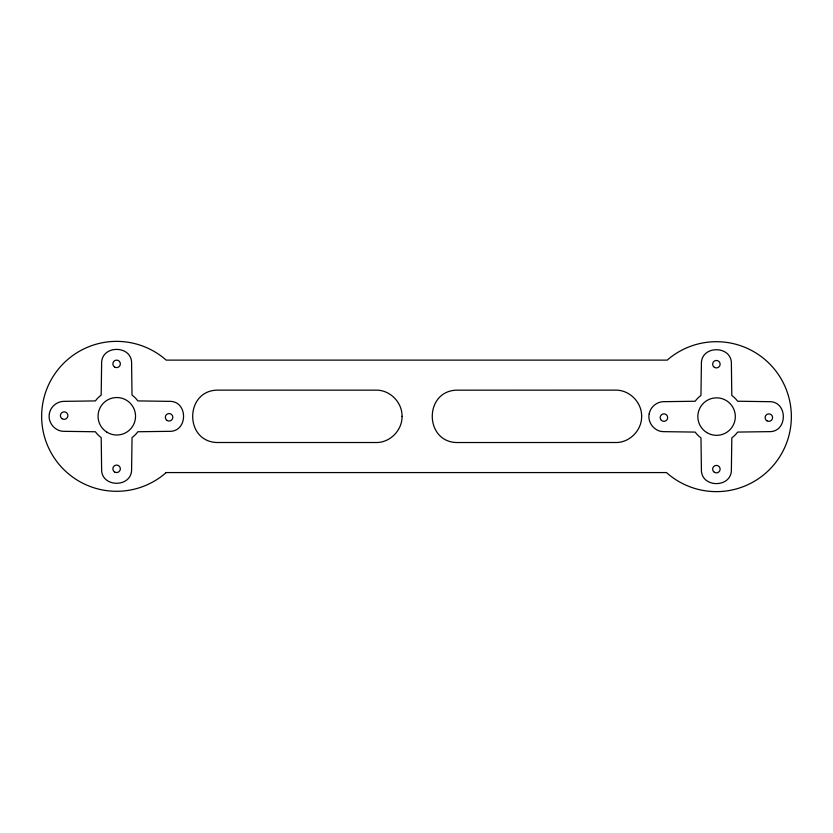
<?xml version="1.0" encoding="UTF-8"?>
<svg xmlns="http://www.w3.org/2000/svg" width="833" height="833" viewBox="0 0 833 833"><rect width="100%" height="100%" fill="white"/><g stroke="black" fill="none" stroke-linecap="round" stroke-linejoin="round"><path stroke-width="1.25" d="M641.629 416.011C642.045 429.432 630.768 441.74 617.368 442.5L456.536 442.531C424.455 441.584 424.049 391.635 456.12 390.167L616.712 390.136C630.133 390.562 641.712 402.589 641.629 416.011M49.407 413.532C47.471 422.414 55.051 431.577 64.141 431.327L95.389 431.765A26.239 26.239 0 0 0 101.199 437.575L101.616 468.812C100.731 488.107 132.489 488.076 131.604 468.812L132.041 437.554A26.239 26.239 0 0 0 137.841 431.754L169.089 431.327C188.383 432.223 188.352 400.465 169.089 401.35L137.83 400.902A26.239 26.239 0 0 0 132.02 395.102L131.604 363.865C132.489 344.57 100.731 344.602 101.616 363.865L101.178 395.123A26.239 26.239 0 0 0 95.378 400.923L64.141 401.35C57.123 401.267 50.636 406.629 49.407 413.532M402.047 416.333C402.308 429.766 390.875 441.938 377.464 442.521L216.424 442.5C184.364 440.886 184.988 390.948 217.069 390.136L377.464 390.156C390.875 390.739 402.308 402.912 402.047 416.333M649.188 413.855C647.241 422.737 654.832 431.9 663.911 431.65L695.17 432.098A26.239 26.239 0 0 0 700.98 437.898L701.396 469.135C700.511 488.43 732.269 488.398 731.384 469.135L731.822 437.877A26.239 26.239 0 0 0 737.621 432.077L768.859 431.65C788.153 432.546 788.122 400.788 768.859 401.673L737.611 401.235A26.239 26.239 0 0 0 731.801 395.425L731.384 364.188C732.269 344.893 700.511 344.924 701.396 364.188L700.959 395.446A26.239 26.239 0 0 0 695.159 401.246L663.911 401.673C656.904 401.589 650.406 406.952 649.188 413.855M166.142 472.561L164.393 474.092A74.96 74.96 0 0 1 61.965 467.657A74.96 74.96 0 0 1 61.965 365.021A74.96 74.96 0 0 1 164.393 358.575L166.142 360.116L667.233 360.116L668.607 358.908A74.96 74.96 0 0 1 771.035 365.343A74.96 74.96 0 0 1 771.035 467.979A74.96 74.96 0 0 1 668.607 474.425L666.494 472.561L166.142 472.561M714.36 367.332A3.748 3.748 0 0 0 720.129 364.365A3.748 3.748 0 0 0 714.672 360.856A3.748 3.748 0 0 0 714.36 367.332M714.318 472.259A3.748 3.748 0 0 0 720.129 469.375A3.748 3.748 0 0 0 714.724 465.782A3.748 3.748 0 0 0 714.318 472.259M706.644 432.483A18.742 18.742 0 0 0 735.31 417.25A18.742 18.742 0 0 0 707.79 400.038A18.742 18.742 0 0 0 706.644 432.483M766.922 420.811A3.748 3.748 0 0 0 772.607 417.687A3.748 3.748 0 0 0 767.058 414.324A3.748 3.748 0 0 0 766.922 420.811M661.381 420.363A3.748 3.748 0 0 0 667.577 418.426A3.748 3.748 0 0 0 662.797 414.022A3.748 3.748 0 0 0 661.381 420.363M114.579 367.009A3.748 3.748 0 0 0 120.358 364.042A3.748 3.748 0 0 0 114.892 360.533A3.748 3.748 0 0 0 114.579 367.009M106.863 432.16A18.742 18.742 0 0 0 135.529 416.927A18.742 18.742 0 0 0 108.009 399.715A18.742 18.742 0 0 0 106.863 432.16M114.537 471.936A3.748 3.748 0 0 0 120.348 469.052A3.748 3.748 0 0 0 114.944 465.46A3.748 3.748 0 0 0 114.537 471.936M62.027 418.707A3.748 3.748 0 0 0 67.879 415.886A3.748 3.748 0 0 0 62.506 412.231A3.748 3.748 0 0 0 62.027 418.707M167.214 420.53A3.748 3.748 0 0 0 172.827 417.281A3.748 3.748 0 0 0 167.214 414.032A3.748 3.748 0 0 0 167.214 420.53"/></g></svg>
